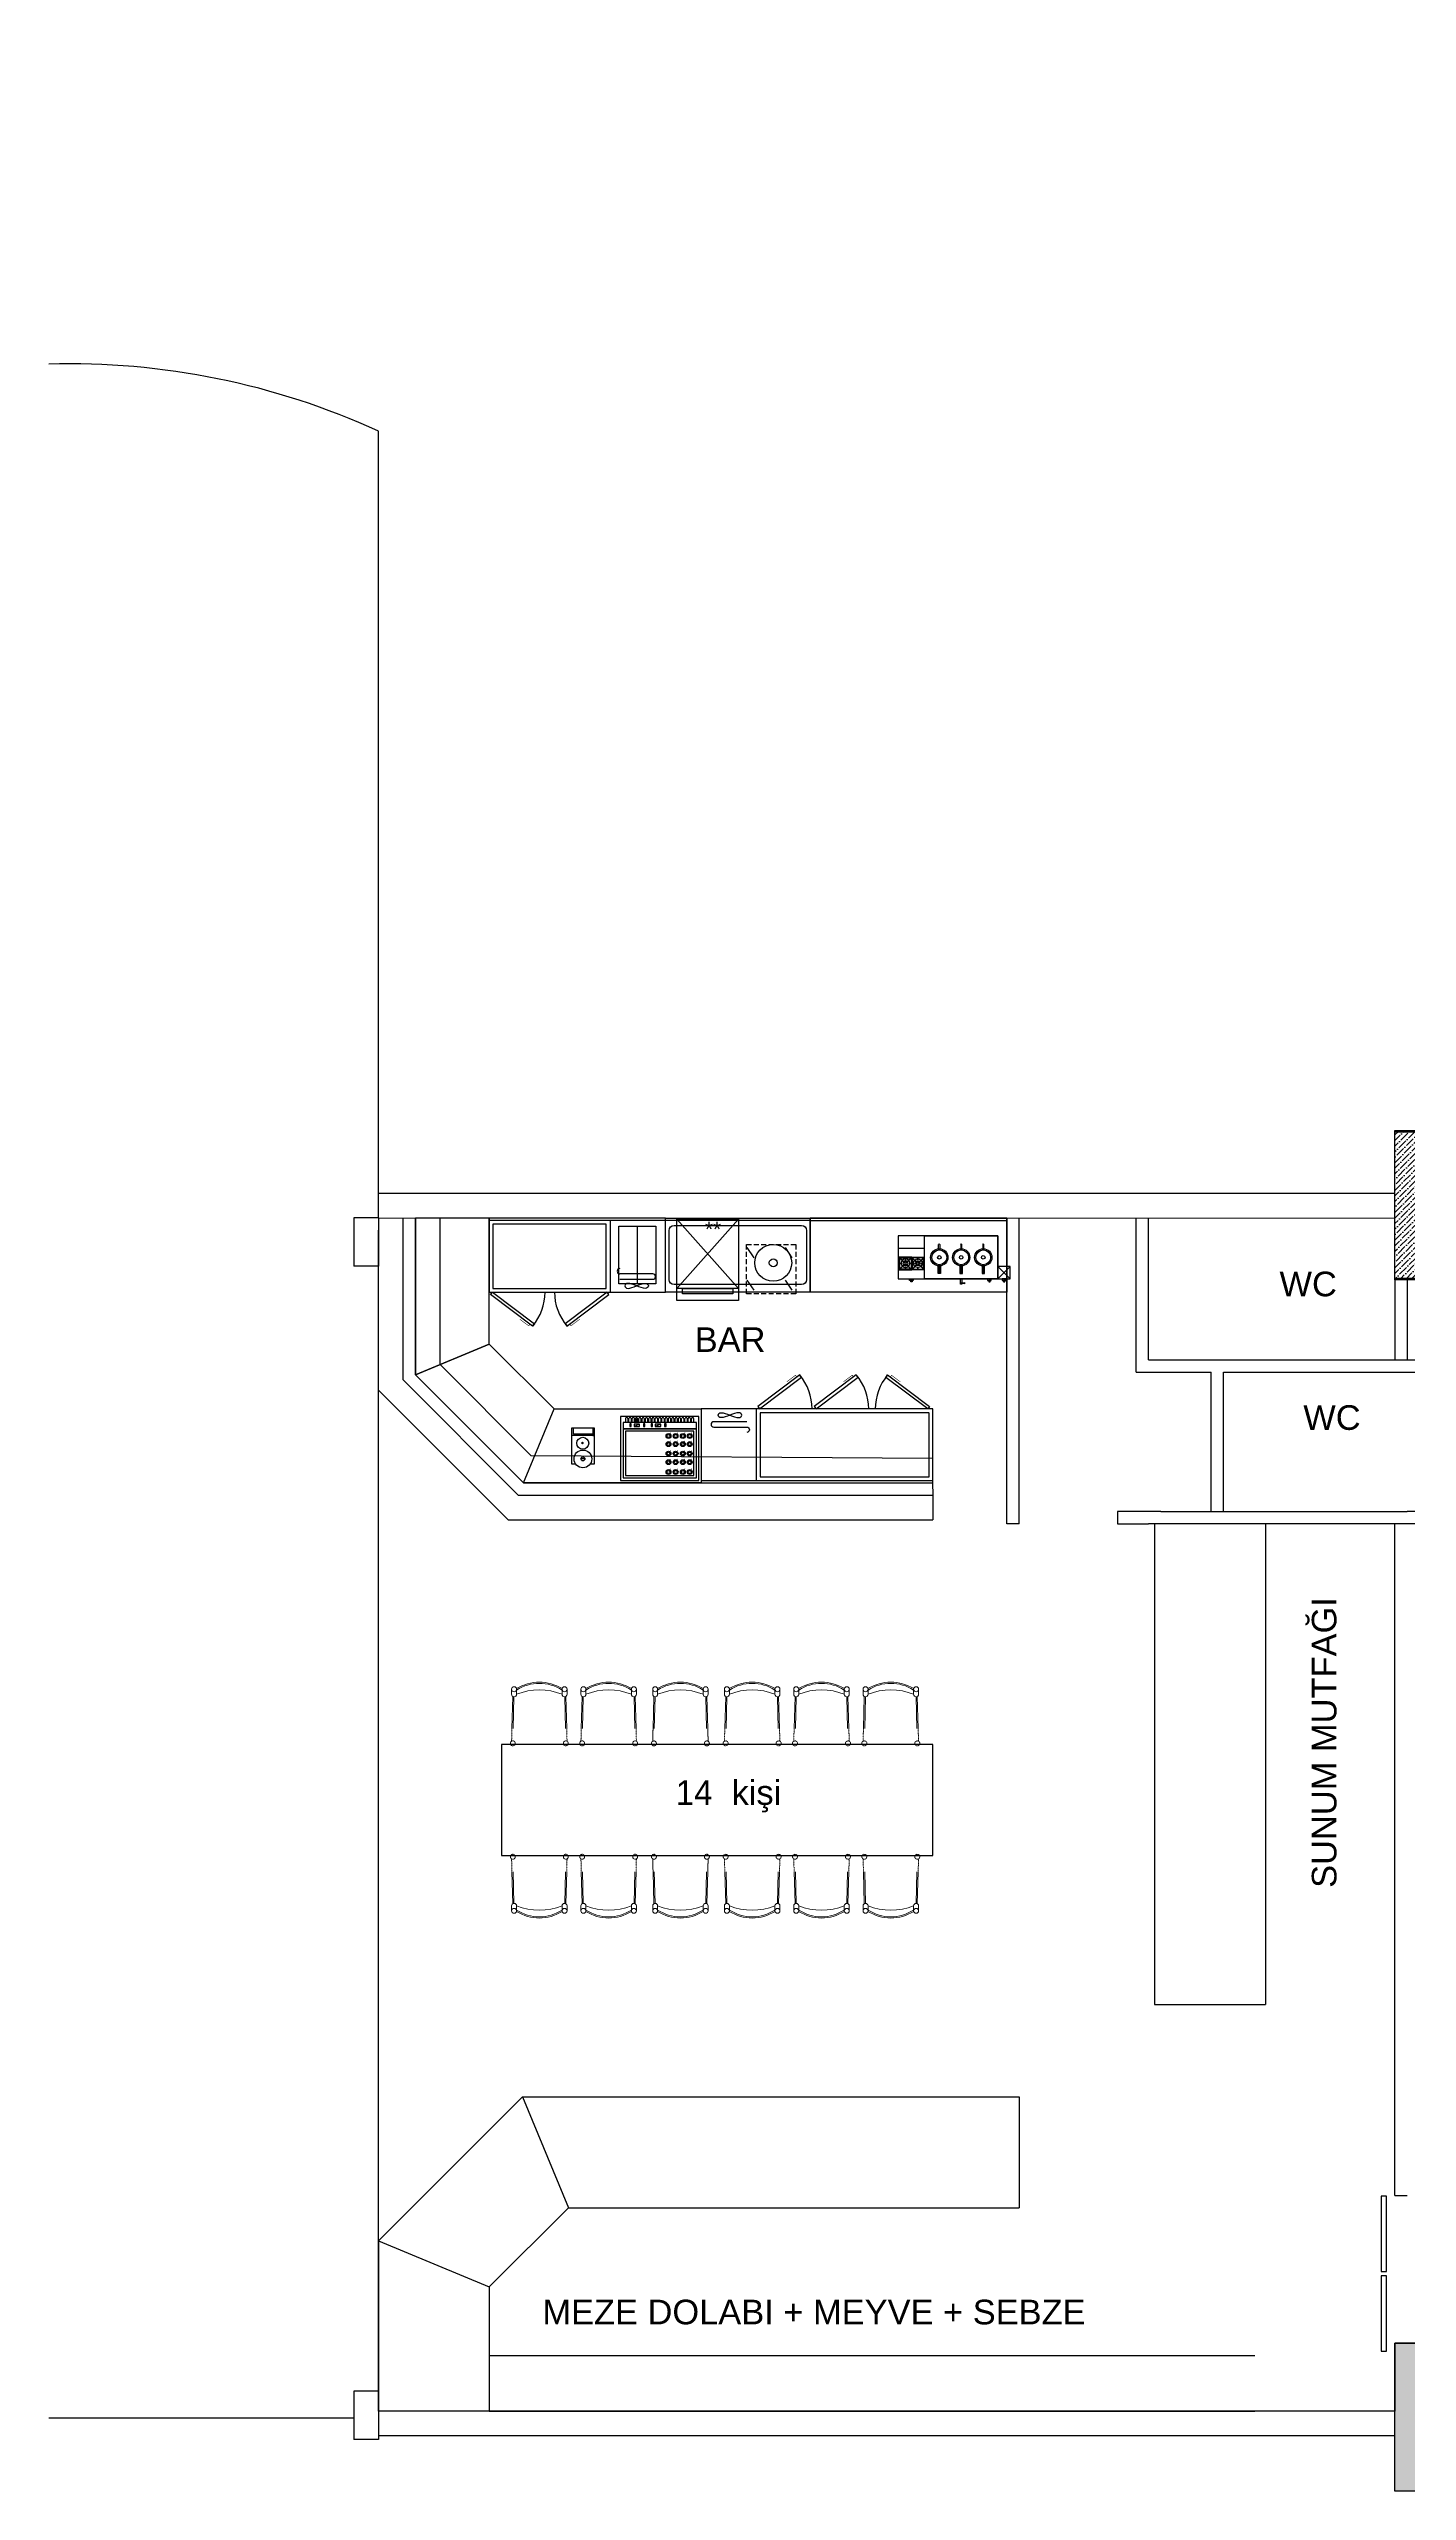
# Model space of a CAD drawing. Header units: millimetres. Extents: x 0 to 45949, y -31098 to 10954.
# Drawn here: x 26967 to 28070, y -7649 to -5667 of the extents above; entities that cross this region are included whole.
import ezdxf
from ezdxf import colors
from ezdxf.entities.mleader import LeaderData, LeaderLine
from ezdxf.enums import TextEntityAlignment as Align
from ezdxf.math import Vec2, Vec3

# ---------------------------------------------------------------- set-up
doc = ezdxf.new("R2010")
doc.units = ezdxf.units.MM
for name, pattern in [('14.022_TASIYICI_+56.00$0$DUZ', [0]), ('DASHED', [0.75, 0.5, -0.25]), ('HIDDEN2', [0.1875, 0.125, -0.0625]), ('{ Wide Dash }', [12, 4, -2, 4, -2])]:
    doc.linetypes.add(name, pattern=pattern)
for name, color, linetype in [('002 Çizgi', 9, 'Continuous'), ('14.022_CEKIRDEKLER_SAFTLAR_+56.00$0$YPM_NTS_YZ_SAFT', 252, 'Continuous'), ('14.022_TASIYICI_+56.00$0$YPM_STR_BA', 252, '14.022_TASIYICI_+56.00$0$DUZ'), ('S2000-002 Çizgi', 7, 'Continuous'), ('yazı', 21, 'Continuous')]:
    doc.layers.add(name, color=color, linetype=linetype)
doc.layers.add('MOBİLYA TEFRİŞ', color=35, linetype='Continuous', lineweight=15)
doc.layers.add('TEFRIS', color=9, linetype='Continuous', lineweight=0)
doc.styles.add('14.022_CEKIRDEKLER_SAFTLAR_+56.00$0$Standard', font='arial.ttf')
doc.styles.get("Standard").update_dxf_attribs({"font": 'arial.ttf'})
pattern_1 = [(45, (4898.8125, -7258.612), (1.68379802, 6.1739261), [7.9375, -1.5875, 0, -1.5875])]

# ---------------------------------------------------------------- blocks, each defined once
blk = doc.blocks.new('HSAN')
at = {"layer": 'TEFRIS'}
for p, q in [((-22.5, 44.9), (-22.5, 40.8)), ((-18.5, 44.9), (-18.5, 40.8)), ((18.5, 44.9), (18.5, 40.8)), ((22.5, 44.9), (22.5, 40.8)), ((-22.2, 13.2), (-21.5, 39)), ((-21.2, 13.2), (-20.6, 38.8)), ((20.6, 38.8), (21.2, 13.2)), ((21.5, 39), (22.2, 13.2))]:
    blk.add_line(p, q, dxfattribs=at)
at = {"layer": 'TEFRIS', "linetype": 'HIDDEN2'}
for p, q in [((-22.5, 2.8), (-22.2, 13.2)), ((19.8, 0), (-19.8, 0)), ((22.2, 13.2), (22.5, 2.8))]:
    blk.add_line(p, q, dxfattribs=at)
at = {"layer": 'TEFRIS'}
for centre in [(-20.5, 44.9), (20.5, 44.9)]:
    blk.add_circle(centre, 2, dxfattribs=at)
at = {"layer": 'TEFRIS', "linetype": 'HIDDEN2'}
for centre in [(-21.5, 1), (21.5, 1)]:
    blk.add_circle(centre, 2, dxfattribs=at)
at = {"layer": 'TEFRIS'}
for centre, radius, start, end in [((-20.5, 40.8), 2, 180, 0), ((0, 15.6), 35.1, 58.0749, 121.9251), ((0, 15.6), 34.1, 57.173, 122.827), ((0, -5.7), 50.1, 68.3187, 111.6813), ((20.5, 40.8), 2, 180, 0)]:
    blk.add_arc(centre, radius, start, end, dxfattribs=at)
blk = doc.blocks.new('_TagSlot')
at = {"color": 0, "linetype": 'ByBlock', "lineweight": -2, "transparency": 16777216}
for p, q in [((-4, 4), (4, 4)), ((-4, -4), (4, -4))]:
    blk.add_line(p, q, dxfattribs=at)
for centre, start, end in [((-4, 0), 90, 270), ((4, 0), 270, 90)]:
    blk.add_arc(centre, 4, start, end, dxfattribs=at)
at = {"layer": 'MOBİLYA TEFRİŞ', "color": 0, "transparency": 16777216}
blk.add_attdef('TAGNUMBER', text='', height=3, dxfattribs=at).set_placement((0, -1.5), align=Align.CENTER)
blk = doc.blocks.new('A$C664B4501')
at = {"layer": 'S2000-002 Çizgi'}
for p, q in [((31, 6.3), (35.4, 8.2)), ((48.3, 6.3), (52.6, 8.2))]:
    blk.add_line(p, q, dxfattribs=at)
for points in [[(0, 0), (63.5, 0), (63.5, 52), (0, 52)], [(2, 10), (61.5, 10), (61.5, 50), (2, 50)], [(4, 48), (4, 12), (59.5, 12), (59.5, 48)], [(2, 5), (61.5, 5), (61.5, 10), (2, 10)], [(26.6, 6.1), (27.8, 6.1), (27.8, 8.2), (26.6, 8.2)], [(31, 6.3), (35.4, 6.3), (35.4, 8.2), (31, 8.2)], [(37.7, 6.1), (38.8, 6.1), (38.8, 8.2), (37.7, 8.2)], [(43.8, 6.1), (45, 6.1), (45, 8.2), (43.8, 8.2)], [(48.3, 6.3), (52.6, 6.3), (52.6, 8.2), (48.3, 8.2)], [(54.9, 6.1), (56.1, 6.1), (56.1, 8.2), (54.9, 8.2)]]:
    blk.add_lwpolyline(points, close=True, dxfattribs=at)
for points, const_width in [([(6.5, 43.3), (5.9, 42.4)], 0.5), ([(11.9, 43.3), (11.3, 42.4)], 0.5), ([(17.9, 43.3), (17.3, 42.4)], 0.5), ([(23.6, 43.3), (23, 42.4)], 0.5), ([(6.5, 35.4), (5.9, 34.5)], 0.5), ([(6.5, 28.5), (5.9, 27.6)], 0.5), ([(6.5, 20.7), (5.9, 19.8)], 0.5), ([(11.9, 35.4), (11.3, 34.5)], 0.5), ([(11.9, 28.5), (11.3, 27.6)], 0.5), ([(11.9, 20.7), (11.3, 19.8)], 0.5), ([(17.9, 35.4), (17.3, 34.5)], 0.5), ([(17.9, 28.5), (17.3, 27.6)], 0.5), ([(17.9, 20.7), (17.3, 19.8)], 0.5), ([(23.6, 35.4), (23, 34.5)], 0.5), ([(23.6, 28.5), (23, 27.6)], 0.5), ([(23.6, 20.7), (23, 19.8)], 0.5), ([(6.5, 14.1), (5.9, 13.2)], 0.5), ([(11.9, 14.1), (11.3, 13.2)], 0.5), ([(17.9, 14.1), (17.3, 13.2)], 0.5), ([(23.6, 14.1), (23, 13.2)], 0.5), ([(26.6, 7.5), (27.8, 7.5)], 0.5), ([(33.2, 5), (33.2, 1.5)], 1), ([(37.7, 7.5), (38.8, 7.5)], 0.5), ([(43.8, 7.5), (45, 7.5)], 0.5), ([(50.5, 5), (50.5, 1.5)], 1), ([(54.9, 7.5), (56.1, 7.5)], 0.5)]:
    blk.add_lwpolyline(points, dxfattribs=dict(at, const_width=const_width))
for points in [[(4.3, 1.8), (4.3, 5)], [(5.9, 5), (5.9, 1.8)], [(6.9, 1.8), (6.9, 5)], [(8.6, 5), (8.6, 1.8)], [(9.6, 1.8), (9.6, 5)], [(11.3, 5), (11.3, 1.8)], [(12.3, 1.8), (12.3, 5)], [(14, 5), (14, 1.8)], [(15, 1.8), (15, 5)], [(16.6, 5), (16.6, 1.8)], [(17.6, 1.8), (17.6, 5)], [(19.3, 5), (19.3, 1.8)], [(20.3, 1.8), (20.3, 5)], [(22, 5), (22, 1.8)], [(23, 1.8), (23, 5)], [(24.7, 5), (24.7, 1.8)], [(25.7, 1.8), (25.7, 5)], [(27.3, 5), (27.3, 1.8)], [(28.3, 1.8), (28.3, 5)], [(30, 5), (30, 1.8)], [(31, 1.8), (31, 5)], [(32.7, 5), (32.7, 1.8)], [(33.7, 1.8), (33.7, 5)], [(35.4, 5), (35.4, 1.8)], [(36.4, 1.8), (36.4, 5)], [(38, 5), (38, 1.8)], [(39, 1.8), (39, 5)], [(40.7, 5), (40.7, 1.8)], [(41.7, 1.8), (41.7, 5)], [(43.4, 5), (43.4, 1.8)], [(44.4, 1.8), (44.4, 5)], [(46.1, 5), (46.1, 1.8)], [(47.1, 1.8), (47.1, 5)], [(48.7, 5), (48.7, 1.8)], [(49.7, 1.8), (49.7, 5)], [(51.4, 5), (51.4, 1.8)], [(52.4, 1.8), (52.4, 5)], [(54.1, 5), (54.1, 1.8)], [(55.1, 1.8), (55.1, 5)], [(56.8, 5), (56.8, 1.8)], [(57.8, 1.8), (57.8, 5)], [(59.4, 5), (59.4, 1.8)]]:
    blk.add_lwpolyline(points, dxfattribs=at)
for centre, radius in [((7.5, 45.1), 1.98), ((7.5, 45.1), 1.24), ((13, 45.1), 1.98), ((13, 45.1), 1.24), ((18.9, 45.1), 1.98), ((18.9, 45.1), 1.24), ((24.7, 45.1), 1.98), ((24.7, 45.1), 1.24), ((7.5, 37.2), 1.98), ((7.5, 30.2), 1.98), ((7.5, 22.5), 1.98), ((7.5, 37.2), 1.24), ((7.5, 30.2), 1.24), ((7.5, 22.5), 1.24), ((13, 37.2), 1.98), ((13, 30.2), 1.98), ((13, 22.5), 1.98), ((13, 37.2), 1.24), ((13, 30.2), 1.24), ((13, 22.5), 1.24), ((18.9, 37.2), 1.98), ((18.9, 30.2), 1.98), ((18.9, 22.5), 1.98), ((18.9, 37.2), 1.24), ((18.9, 30.2), 1.24), ((18.9, 22.5), 1.24), ((24.7, 37.2), 1.98), ((24.7, 30.2), 1.98), ((24.7, 22.5), 1.98), ((24.7, 37.2), 1.24), ((24.7, 30.2), 1.24), ((24.7, 22.5), 1.24), ((7.5, 15.9), 1.98), ((7.5, 15.9), 1.24), ((13, 15.9), 1.98), ((13, 15.9), 1.24), ((18.9, 15.9), 1.98), ((18.9, 15.9), 1.24), ((24.7, 15.9), 1.98), ((24.7, 15.9), 1.24)]:
    blk.add_circle(centre, radius, dxfattribs=at)
for centre in [(5.1, 1.8), (7.8, 1.8), (10.4, 1.8), (13.1, 1.8), (15.8, 1.8), (18.5, 1.8), (21.1, 1.8), (23.8, 1.8), (26.5, 1.8), (29.2, 1.8), (31.8, 1.8), (34.5, 1.8), (37.2, 1.8), (39.9, 1.8), (42.5, 1.8), (45.2, 1.8), (47.9, 1.8), (50.6, 1.8), (53.2, 1.8), (55.9, 1.8), (58.6, 1.8)]:
    blk.add_arc(centre, 0.837, 180, 0, dxfattribs=at)
blk = doc.blocks.new('A$C1C4536AD')
at = {"layer": 'S2000-002 Çizgi'}
for points in [[(0, 29), (0, 0), (18.5, 0)], [(3.4, 29), (0, 29), (0, 26.8)], [(7.8, 24.8), (10.9, 24.9)], [(18.5, 26.9), (18.5, 29), (15.2, 29)], [(18.5, 0), (18.5, 29)], [(0, 5.8), (18.5, 5.8)], [(1.3, 0), (1.3, 4.8), (17, 4.8), (17, 0)]]:
    blk.add_lwpolyline(points, dxfattribs=at)
blk.add_lwpolyline([(0.3, 5.2), (1.3, 5.2), (1.3, 5.8), (0.3, 5.8)], close=True, dxfattribs=at)
at = {"layer": 'S2000-002 Çizgi', "const_width": 1}
blk.add_lwpolyline([(9.2, 12, 1), (10.2, 12, 1)], format="xyb", close=True, dxfattribs=at)
at = {"layer": 'S2000-002 Çizgi'}
for centre, radius in [((9.3, 24.9), 7.2), ((9.3, 24.9), 1.6), ((9.4, 12.2), 4.82)]:
    blk.add_circle(centre, radius, dxfattribs=at)
blk = doc.blocks.new('A$C0B863FC1')
at = {"layer": 'S2000-002 Çizgi'}
blk.add_line((0, 2), (188, 2), dxfattribs=at)
for points in [[(80, 87.8), (45.9, 62), (47.4, 60), (81.5, 85.8)], [(125.9, 87.8), (91.8, 62), (93.4, 60), (127.5, 85.8)], [(151.3, 87.7), (185.5, 62.1), (184, 60), (149.8, 85.6)], [(0, 60), (0, 0), (188, 0), (188, 60)], [(16.4, 57), (17.9, 56.8), (19.6, 56.3), (21.5, 55.7), (23.4, 55), (25.4, 54.2), (27.2, 53.6), (28.9, 53.1), (30.4, 53), (31.5, 53.1), (32.3, 53.6), (32.8, 54.2), (33, 55), (32.8, 55.7), (32.3, 56.3), (31.5, 56.8), (30.4, 57), (28.9, 56.8), (27.2, 56.3), (25.4, 55.7), (23.4, 55), (21.5, 54.2), (19.6, 53.6), (17.9, 53.1), (16.4, 53), (15.3, 53.1), (14.5, 53.6), (14, 54.2), (13.8, 55), (14, 55.7), (14.5, 56.3), (15.3, 56.8)]]:
    blk.add_lwpolyline(points, close=True, dxfattribs=at)
at = {"layer": 'S2000-002 Çizgi', "const_width": 0.428}
for points in [[(77.7, 86.1), (76.7, 87.4), (71.1, 83.2), (69.6, 82.1)], [(123.7, 86.1), (122.7, 87.4), (117.1, 83.2), (115.6, 82.1)], [(153.6, 86), (154.6, 87.3), (160.2, 83.1), (161.7, 82)]]:
    blk.add_lwpolyline(points, dxfattribs=at)
at = {"layer": 'S2000-002 Çizgi'}
blk.add_lwpolyline([(45, 2), (45, 60)], dxfattribs=at)
for points in [[(37, 49.7), (10.3, 49.7, 1), (10.3, 45.3)], [(10.3, 45.3), (37, 45.3, -1), (37, 41)]]:
    blk.add_lwpolyline(points, format="xyb", dxfattribs=at)
at = {"layer": 'S2000-002 Çizgi', "linetype": 'DASHED'}
blk.add_lwpolyline([(48, 5), (185, 5), (185, 57), (48, 57)], close=True, dxfattribs=at)
at = {"layer": 'S2000-002 Çizgi'}
for centre, start, end in [((47.4, 60), 0, 40.5092), ((93.4, 60), 0, 40.5092), ((184, 60), 139.755, 180)]:
    blk.add_arc(centre, 42.7, start, end, dxfattribs=at)
blk = doc.blocks.new('A$C08847F1B')
at = {"layer": 'S2000-002 Çizgi'}
blk.add_lwpolyline([(0, 30.6), (30.6, 30.6), (30.6, 0), (0, 0), (0, 30.6)], dxfattribs=at)
blk.add_lwpolyline([(15.5, 29.5), (15.5, 23.4, -0.414214), (15.3, 23.2), (15.2, 23.2, -0.414214), (15, 23.4), (15, 29.5), (2.7, 29.5, 0.668179), (2.3, 28.6), (10.8, 20.1, -0.810443), (10.4, 19.8), (1.6, 28.6, 0.668179), (1, 28.4), (1, 15.5), (7.1, 15.5, -0.414214), (7.3, 15.3), (7.3, 15.2, -0.414214), (7.1, 15), (1, 15), (1, 2.7, 0.668179), (1.9, 2.3), (10.4, 10.8, -0.810443), (10.8, 10.4), (2, 1.6, 0.668179), (2.2, 1), (15, 1), (15, 7.1, -0.414214), (15.2, 7.3), (15.3, 7.3, -0.414214), (15.5, 7.1), (15.5, 1), (27.9, 1, 0.668179), (28.3, 1.9), (19.8, 10.4, -0.810443), (20.2, 10.8), (29, 2, 0.668179), (29.5, 2.2), (29.5, 15), (23.4, 15, -0.414214), (23.2, 15.2), (23.2, 15.3, -0.414214), (23.4, 15.5), (29.5, 15.5), (29.5, 28.4, 0.668179), (29, 28.6), (20.2, 19.8, -0.810443), (19.8, 20.1), (28.3, 28.6, 0.668179), (27.9, 29.5)], format="xyb", close=True, dxfattribs=at)
for radius in [10.8, 5.66, 2.6]:
    blk.add_circle((15.3, 15.8), radius, dxfattribs=at)
blk = doc.blocks.new('A$C0AAB4699')
at = {"layer": 'S2000-002 Çizgi'}
for points in [[(34.4, 14.8, -0.072213), (32.4, 14.8), (32.4, 8.5), (34.4, 8.5)], [(50.2, 8.5), (52.3, 8.5), (52.3, 14.8, -0.072213), (50.2, 14.8)], [(68.1, 8.5), (70.1, 8.5), (70.1, 14.8, -0.072213), (68.1, 14.8)]]:
    blk.add_hatch(color=256, dxfattribs=at).paths.add_polyline_path(points)
for p, q in [((81, 14.2), (91, 4.2)), ((91, 14.2), (81, 4.2))]:
    blk.add_line(p, q, dxfattribs=at)
for points in [[(0, 4.2), (81, 4.2), (81, 39.2), (0, 39.2)], [(0, 29.2), (21.5, 29.2), (21.5, 39.2), (0, 39.2)], [(81, 4.2), (21.5, 4.2), (21.5, 39.2), (81, 39.2)], [(9.3, 4.2), (12.2, 4.2), (12.2, 3), (9.3, 3)], [(10.2, 3), (11.3, 3), (11.3, 1.9), (10.2, 1.9)], [(53.8, 0.2), (51.2, 0.4), (51.2, 1), (53.8, 1.2)], [(75.5, 4.2), (72.6, 4.2), (72.6, 3), (75.5, 3)], [(74.7, 3), (73.5, 3), (73.5, 1.9), (74.7, 1.9)], [(81, 4.2), (91, 4.2), (91, 14.2), (81, 14.2)], [(87.5, 4.2), (84.5, 4.2), (84.5, 3), (87.5, 3)], [(86.6, 3), (85.4, 3), (85.4, 1.9), (86.6, 1.9)]]:
    blk.add_lwpolyline(points, close=True, dxfattribs=at)
for points in [[(32.9, 28.7), (32.9, 32.2)], [(33.8, 32.2), (33.8, 28.7)], [(50.8, 32.2), (50.8, 28.7)], [(51.7, 28.7), (51.7, 32.2)], [(68.7, 32.2), (68.7, 28.7)], [(69.6, 28.7), (69.6, 32.2)], [(34.4, 14.8), (34.4, 8.5), (32.4, 8.5), (32.4, 14.8)], [(50.2, 14.8), (50.2, 8.5), (52.3, 8.5), (52.3, 14.8)], [(51.8, 0), (50.7, 0), (50.7, 4.2)], [(51.8, 4.2), (51.8, 1.1)], [(51.8, 0.4), (51.8, 0)], [(68.1, 14.8), (68.1, 8.5), (70.1, 8.5), (70.1, 14.8)]]:
    blk.add_lwpolyline(points, dxfattribs=at)
for centre, radius in [((33.4, 21.7), 7), ((33.4, 21.7), 6), ((33.4, 21.7), 1.45), ((51.2, 21.7), 7), ((51.2, 21.7), 6), ((51.2, 21.7), 1.45), ((69.1, 21.7), 7), ((69.1, 21.7), 6), ((69.1, 21.7), 1.45)]:
    blk.add_circle(centre, radius, dxfattribs=at)
for centre in [(33.4, 32.2), (51.2, 32.2), (69.1, 32.2)]:
    blk.add_arc(centre, 0.438, 0, 180, dxfattribs=at)
at = {"layer": 'S2000-002 Çizgi', "yscale": 0.3284582400001454}
for xscale, zscale in [(-0.3284582400001454, 0.3284582400000002), (0.3284582400001454, 0.3284582400001454)]:
    blk.add_blockref('A$C08847F1B', (11, 11.7), dxfattribs=dict(at, xscale=xscale, zscale=zscale))
blk = doc.blocks.new('A$C042902C4')
at = {"layer": '002 Çizgi', "color": 7}
for p, q in [((143, 85.8), (0, 85.8)), ((132.7, 42.5), (106, 42.5)), ((106, 38.2), (132.7, 38.2)), ((110.2, 33.6), (110, 32.8)), ((110, 32.8), (110.2, 32.1)), ((110.7, 34.2), (110.2, 33.6)), ((110.2, 32.1), (110.7, 31.5)), ((111.5, 34.7), (110.7, 34.2)), ((110.7, 31.5), (111.5, 31)), ((112.6, 34.8), (111.5, 34.7)), ((111.5, 31), (112.6, 30.8)), ((114.1, 34.7), (112.6, 34.8)), ((112.6, 30.8), (114.1, 31)), ((115.8, 34.2), (114.1, 34.7)), ((114.1, 31), (115.8, 31.5)), ((117.6, 33.6), (115.8, 34.2)), ((115.8, 31.5), (117.6, 32.1)), ((119.6, 32.8), (117.6, 33.6)), ((117.6, 32.1), (119.6, 32.8)), ((119.6, 32.8), (121.5, 33.6)), ((121.5, 32.1), (119.6, 32.8)), ((121.5, 33.6), (123.4, 34.2)), ((123.4, 31.5), (121.5, 32.1)), ((123.4, 34.2), (125.1, 34.7)), ((125.1, 31), (123.4, 31.5)), ((125.1, 34.7), (126.6, 34.8)), ((126.6, 30.8), (125.1, 31)), ((126.6, 34.8), (127.7, 34.7)), ((127.7, 31), (126.6, 30.8)), ((127.7, 34.7), (128.5, 34.2)), ((128.5, 31.5), (127.7, 31)), ((128.5, 34.2), (129, 33.6)), ((129, 32.1), (128.5, 31.5)), ((129, 33.6), (129.2, 32.8)), ((129.2, 32.8), (129, 32.1))]:
    blk.add_line(p, q, dxfattribs=at)
for points in [[(143, 27.8), (143, 87.8), (0, 87.8), (0, 27.8)], [(35.2, 0), (1.1, 25.8), (2.6, 27.8), (36.8, 2)], [(63, 0), (97.1, 25.8), (95.6, 27.8), (61.5, 2)]]:
    blk.add_lwpolyline(points, close=True, dxfattribs=at)
at = {"layer": '002 Çizgi', "color": 7, "linetype": 'DASHED'}
blk.add_lwpolyline([(95, 82.8), (3, 82.8), (3, 30.8), (95, 30.8)], close=True, dxfattribs=at)
at = {"layer": '002 Çizgi', "color": 7}
blk.add_lwpolyline([(98, 85.8), (98, 27.8)], dxfattribs=at)
at = {"layer": '002 Çizgi', "color": 7, "const_width": 0.427}
for points in [[(33, 1.7), (32, 0.4), (26.3, 4.6), (24.9, 5.7)], [(65.3, 1.7), (66.3, 0.4), (71.9, 4.6), (73.4, 5.7)]]:
    blk.add_lwpolyline(points, dxfattribs=at)
at = {"layer": '002 Çizgi', "color": 7}
for centre, radius, start, end in [((106, 44.7), 2.17, 90, 270), ((132.7, 40.3), 2.17, 270, 90), ((2.6, 27.8), 42.7, 319.4908, 0), ((95.6, 27.8), 42.7, 180, 220.5092)]:
    blk.add_arc(centre, radius, start, end, dxfattribs=at)
blk = doc.blocks.new('A$C79E97AF5')
at = {"layer": 'S2000-002 Çizgi'}
for points in [[(0, 66), (50, 9.9)], [(0, 9.9), (50, 66)], [(0, 9.9), (50, 9.9)]]:
    blk.add_lwpolyline(points, dxfattribs=at)
for points in [[(0, 0), (50, 0), (50, 66), (0, 66)], [(4.6, 5.6), (45.4, 5.6), (45.4, 9.9), (4.6, 9.9)]]:
    blk.add_lwpolyline(points, close=True, dxfattribs=at)
blk.add_text('**', height=12, dxfattribs=at).set_placement((14.1, 52))
blk = doc.blocks.new('defgbh')
at = {"layer": 'MOBİLYA TEFRİŞ'}
ml = blk.add_multileader_block('Standard', dxfattribs=at)
ml.set_content('_TagSlot', color=30, scale=1.5)
ml.set_attribute('TAGNUMBER', 'MH-20', width=0)
ml.set_leader_properties()
ml.build(insert=Vec2(0, 0))
ml.multileader.update_dxf_attribs({"leader_type": 0})
ctx = ml.context
ctx.base_point, ctx.plane_origin = Vec3(22484.1, 4116.4), Vec3(22496.1, 4116.4)
notes = []
notes.append((ctx, [(0, (0, 0, 0), (0, 0), (1, 0), 1, [])]))
ctx.block.insert = Vec3(22496.1, 4116.4)
for ctx, leaders in notes:
    for number, flags, end, landing, length, lines in leaders:
        leader = LeaderData()
        leader.index, (leader.has_last_leader_line, leader.has_dogleg_vector, leader.attachment_direction) = number, flags
        leader.last_leader_point, leader.dogleg_vector, leader.dogleg_length = Vec3(end), Vec3(landing), length
        for number, points, colour, breaks in lines:
            line = LeaderLine()
            line.index, line.vertices, line.color, line.breaks = number, Vec3.list(points), colors.encode_raw_color(colour), breaks
            leader.lines.append(line)
        ctx.leaders.append(leader)

msp = doc.modelspace()

# ---------------------------------------------------------------- hatches: boundary and pattern name
at = {"true_color": 0x636466}
h = msp.add_hatch(dxfattribs=at)
h.set_pattern_fill('ANSI36', color=251)
h.set_pattern_definition(pattern_1)
h.paths.add_polyline_path([(28179.632, -6545.803), (28059.632, -6545.803), (28059.632, -6664.812), (28179.632, -6664.812)])
h = msp.add_hatch(dxfattribs=at)
h.set_pattern_fill('ANSI36', color=251)
h.set_pattern_definition(pattern_1)
h.paths.add_polyline_path([(28177.631, -7528.803), (28059.632, -7528.803), (28059.632, -7648.803), (28177.631, -7648.803)])
h.paths.add_polyline_path([(29415.631, -7528.803), (29297.631, -7528.803), (29297.631, -7648.803), (29415.631, -7648.803)])

# ---------------------------------------------------------------- linework, layer by layer
for p, q in [((28059.631, -6595.803), (27234.631, -6595.803)), ((27234.631, -6615.72), (28059.631, -6615.803)), ((27234.631, -6615.803), (27234.631, -6654.803)), ((27254.631, -6747.152), (27254.631, -6615.803)), ((27264.631, -6743.01), (27264.631, -6615.803)), ((27284.631, -6734.725), (27284.631, -6615.803)), ((27744.649, -6863.803), (27744.649, -6615.803)), ((27754.649, -6780.803), (27754.649, -6615.803)), ((27754.649, -6863.803), (27754.649, -6617.118)), ((27849.649, -6740.803), (27849.649, -6615.803)), ((27859.649, -6730.803), (27859.649, -6615.803)), ((28059.631, -6665.803), (28059.631, -6615.803)), ((27234.631, -6755.436), (27234.631, -6625.72)), ((27444.714, -6622.508), (27444.714, -6669.1)), ((27234.631, -6654.803), (27214.631, -6654.803)), ((27539.59, -6647.944), (27534.042, -6639.789)), ((27570.594, -6647.944), (27565.046, -6639.789)), ((27539.59, -6674.365), (27534.042, -6666.21)), ((27570.594, -6674.365), (27565.046, -6666.21)), ((28059.631, -6665.803), (28059.631, -6730.803)), ((28069.631, -6665.803), (28069.631, -6730.803)), ((27264.631, -6743.01), (27324.631, -6718.157)), ((27284.631, -6734.725), (27358.388, -6808.482)), ((27859.649, -6730.803), (28120.632, -6730.803)), ((27234.631, -6755.436), (27339.915, -6860.72)), ((27254.631, -6747.152), (27348.2, -6840.72)), ((27264.631, -6743.01), (27352.342, -6830.72)), ((27849.649, -6740.803), (27910.631, -6740.803)), ((27910.631, -6853.803), (27910.631, -6740.803)), ((27920.631, -6853.803), (27920.631, -6740.803)), ((27920.631, -6740.803), (28120.632, -6740.803)), ((27358.388, -6808.482), (27684.503, -6810.72)), ((27684.503, -6810.72), (27684.668, -6860.769)), ((27352.342, -6830.72), (27684.569, -6830.72)), ((27348.2, -6840.72), (27684.602, -6840.72)), ((27869.649, -6853.803), (27834.649, -6853.803)), ((27834.649, -6853.803), (27834.649, -6863.803)), ((27869.649, -6853.803), (28069.631, -6853.803)), ((28120.631, -6853.803), (28069.631, -6853.803)), ((27339.915, -6860.72), (27684.668, -6860.72)), ((27754.649, -6863.803), (27744.649, -6863.803)), ((27834.649, -6863.803), (27859.649, -6863.803)), ((28130.631, -6863.803), (27859.649, -6863.803)), ((27864.649, -6863.803), (27864.649, -7253.803)), ((27954.649, -6863.803), (27954.649, -7253.803)), ((28059.631, -7408.803), (28059.631, -6863.803)), ((27864.649, -7253.803), (27954.649, -7253.803)), ((27234.631, -7445.803), (27351.631, -7328.804)), ((27351.631, -7328.804), (27754.649, -7328.804)), ((27351.631, -7328.804), (27388.91, -7418.804)), ((27754.649, -7328.804), (27754.649, -7418.804)), ((28059.631, -7408.803), (28069.631, -7408.803)), ((27324.631, -7483.083), (27388.91, -7418.804)), ((27388.91, -7418.804), (27754.649, -7418.804)), ((27234.631, -7445.803), (27234.631, -7583.803)), ((27234.631, -7445.803), (27324.631, -7483.083)), ((27324.631, -7483.083), (27324.631, -7583.803)), ((28177.631, -7528.803), (28059.631, -7528.803)), ((28059.631, -7528.803), (28059.631, -7583.803)), ((28059.632, -7528.803), (28177.631, -7528.803)), ((27324.631, -7538.803), (27945.888, -7538.803)), ((28059.631, -7583.803), (27234.631, -7583.803)), ((27324.631, -7583.803), (27945.888, -7583.803)), ((27234.631, -7606.886), (27214.631, -7606.886)), ((28059.631, -7603.803), (27234.631, -7603.803))]:
    msp.add_line(p, q)
at = {"color": 251, "true_color": 0x636466}
msp.add_line((27234.631, -7583.803), (27234.631, -6654.803), dxfattribs=at)
for points in [[(27234.631, -6615.72), (27234.631, -5977.303)], [(27234.631, -6615.72), (27214.631, -6615.72), (27214.631, -6654.803)], [(28120.631, -6665.803), (28059.631, -6665.803)], [(27234.631, -7583.803), (27234.631, -7567.803), (27214.631, -7567.803)], [(27214.631, -7567.803), (27214.631, -7583.803)], [(27234.631, -7567.803), (27214.631, -7567.803), (27214.631, -7606.886)], [(27234.631, -7583.803), (27234.631, -7606.886)]]:
    msp.add_lwpolyline(points)
for points in [[(28059.632, -6544.812), (28179.632, -6544.812), (28179.632, -6664.812), (28059.632, -6664.812), (28059.632, -6544.812)], [(28059.632, -6545.803), (28179.632, -6545.803), (28179.632, -6665.803), (28059.632, -6665.803), (28059.632, -6545.803)], [(26967.131, -7589.277), (27214.631, -7589.277)]]:
    msp.add_lwpolyline(points, dxfattribs=at)
for points in [[(27324.631, -6615.803), (27264.631, -6615.803), (27264.631, -6743.01), (27324.631, -6718.157)], [(27744.649, -6675.808), (27585.094, -6675.808), (27585.094, -6615.803), (27744.649, -6615.803)], [(27585.094, -6617.808), (27744.649, -6617.808), (27744.649, -6615.803), (27585.094, -6615.803)], [(27459.714, -6669.1), (27429.714, -6669.1), (27429.714, -6622.508), (27459.714, -6622.508)], [(27324.631, -6718.157), (27264.631, -6743.01), (27352.342, -6830.72), (27377.195, -6770.72)], [(27496.569, -6770.72), (27496.569, -6830.72), (27352.342, -6830.72), (27377.195, -6770.72)], [(27684.668, -7133.041), (27684.668, -7043.041), (27334.668, -7043.041), (27334.668, -7133.041)], [(28052.871, -7409.428), (28048.451, -7409.428), (28048.451, -7470.44), (28052.871, -7470.44)], [(28052.871, -7474.176), (28048.451, -7474.176), (28048.451, -7535.188), (28052.871, -7535.188)]]:
    msp.add_lwpolyline(points, close=True)
at = {"linetype": '{ Wide Dash }'}
msp.add_lwpolyline([(27573.427, -6677.25), (27533.427, -6677.25), (27533.427, -6637.25), (27573.427, -6637.25)], close=True, dxfattribs=at)
msp.add_circle((27555.094, -6652.123), 15)
msp.add_arc((26983.803, -6525.285), 602.66, 65.404912, 91.585176)
at = {"layer": '14.022_TASIYICI_+56.00$0$YPM_STR_BA'}
msp.add_lwpolyline([(28059.632, -7528.803), (28177.631, -7528.803), (28177.631, -7648.803), (28059.632, -7648.803), (28059.632, -7528.803)], dxfattribs=at)
at = {"layer": 'S2000-002 Çizgi'}
for points in [[(27585.094, -6675.803), (27467.631, -6675.803), (27467.631, -6615.803), (27585.094, -6615.803)], [(27585.094, -6617.803), (27467.631, -6617.803), (27467.631, -6615.803), (27585.094, -6615.803)]]:
    msp.add_lwpolyline(points, close=True, dxfattribs=at)
msp.add_lwpolyline([(27578.094, -6669.803), (27474.631, -6669.803, -0.41421356), (27470.631, -6665.803), (27470.631, -6625.803, -0.41421356), (27474.631, -6621.803), (27578.094, -6621.803, -0.41421356), (27582.094, -6625.803), (27582.094, -6665.803, -0.41421356)], format="xyb", close=True, dxfattribs=at)
msp.add_circle((27555.094, -6652.123), 3.188, dxfattribs=at)

# ---------------------------------------------------------------- block references
at = {"color": 253}
for p, rotation in [((16656.294, 8242.604), 309.9530933489498), ((13998.594, 4361.113), 321.3153757973455)]:
    msp.add_blockref('defgbh', p, dxfattribs=dict(at, rotation=rotation))
for name, p in [('A$C042902C4', (27324.631, -6703.619)), ('A$C0B863FC1', (27496.569, -6830.72))]:
    msp.add_blockref(name, p)
at = {"xscale": -1}
msp.add_blockref('A$C79E97AF5', (27526.88, -6682.803), dxfattribs=at)
at = {"layer": 'S2000-002 Çizgi'}
msp.add_blockref('A$C0AAB4699', (27656.469, -6669.389), dxfattribs=at)
at = {"layer": 'S2000-002 Çizgi', "rotation": 180}
for name, p in [('A$C664B4501', (27494.76, -6776.702)), ('A$C1C4536AD', (27409.902, -6786.308))]:
    msp.add_blockref(name, p, dxfattribs=at)
at = {"layer": 'TEFRIS', "xscale": -1}
for p in [(27365.25, -7043.041), (27421.521, -7043.041), (27479.76, -7043.041)]:
    msp.add_blockref('HSAN', p, dxfattribs=at)
at = {"layer": 'TEFRIS'}
for p in [(27479.76, -7043.041), (27537.999, -7043.041), (27594.27, -7043.041), (27650.542, -7043.041)]:
    msp.add_blockref('HSAN', p, dxfattribs=at)
at = {"layer": 'TEFRIS', "rotation": 180}
for p in [(27365.25, -7133.041), (27421.521, -7133.041), (27479.76, -7133.041)]:
    msp.add_blockref('HSAN', p, dxfattribs=at)
at = {"layer": 'TEFRIS', "xscale": -1, "rotation": 180}
for p in [(27479.76, -7133.041), (27537.999, -7133.041), (27594.27, -7133.041), (27650.542, -7133.041)]:
    msp.add_blockref('HSAN', p, dxfattribs=at)

# ---------------------------------------------------------------- texts
at = {"layer": '14.022_CEKIRDEKLER_SAFTLAR_+56.00$0$YPM_NTS_YZ_SAFT', "style": '14.022_CEKIRDEKLER_SAFTLAR_+56.00$0$Standard'}
msp.add_text('SUNUM MUTFAĞI', height=20, rotation=90, dxfattribs=at).set_placement((28012.251, -7159.277))
at = {"layer": '14.022_CEKIRDEKLER_SAFTLAR_+56.00$0$YPM_NTS_YZ_SAFT', "char_height": 20, "style": '14.022_CEKIRDEKLER_SAFTLAR_+56.00$0$Standard'}
for s, width, insert, attachment_point in [('{\\fArial|b0|i0|c162|p34;WC}', 292.01327, (27966.023, -6659.28), 1), ('{\\fArial|b0|i0|c162|p34;BAR}', 292.01327, (27548.828, -6704.408), 3), ('{\\fArial|b0|i0|c162|p34;WC}', 292.01327, (27985.326, -6767.657), 1), ('{\\fArial|b0|i0|c162|p34;MEZE DOLABI + MEYVE + SEBZE}', 529.79498, (27367.713, -7493.434), 1)]:
    msp.add_mtext_dynamic_manual_height_columns(s, width=width, gutter_width=12.5, heights=[0], dxfattribs=dict(at, insert=insert, attachment_point=attachment_point))
at = {"layer": 'yazı', "insert": (27475.99, -7071.948), "char_height": 20, "attachment_point": 1}
msp.add_mtext_dynamic_manual_height_columns('{\\fNarkisim|b0|i0|c0|p34;14}  {\\fArial|b0|i0|c162|p34;kişi}', width=143.8943, gutter_width=12.5, heights=[0], dxfattribs=at)

# ---------------------------------------------------------------- leaders
at = {"layer": 'MOBİLYA TEFRİŞ'}
ml = msp.add_multileader_block('Standard', dxfattribs=at)
ml.set_content('_TagSlot', color=30, scale=1.5)
ml.set_attribute('TAGNUMBER', 'MH-20', width=0)
ml.set_leader_properties()
ml.build(insert=Vec2(0, 0))
ml.multileader.update_dxf_attribs({"leader_type": 0})
ctx = ml.context
ctx.base_point, ctx.plane_origin, ctx.plane_x_axis, ctx.plane_y_axis = Vec3(34452.989, -6732.544), Vec3(34464.989, -6732.537), Vec3(0.99999984, 0.00057414), Vec3(-0.00057414, 0.99999984)
notes = []
notes.append((ctx, [(0, (0, 0, 0), (0, 0), (1, 0), 1, [])]))
ctx.block.insert, ctx.block.rotation = Vec3(34464.989, -6732.537), 0.00057414
ml = msp.add_multileader_block('Standard', dxfattribs=at)
ml.set_content('_TagSlot', color=30, scale=1.5)
ml.set_attribute('TAGNUMBER', 'MH-20', width=0)
ml.set_leader_properties()
ml.build(insert=Vec2(0, 0))
ml.multileader.update_dxf_attribs({"leader_type": 0})
ctx = ml.context
ctx.base_point, ctx.plane_origin, ctx.plane_x_axis, ctx.plane_y_axis = Vec3(34267.585, -6734.978), Vec3(34279.585, -6734.971), Vec3(0.99999984, 0.00057414), Vec3(-0.00057414, 0.99999984)
notes.append((ctx, [(0, (0, 0, 0), (0, 0), (1, 0), 1, [])]))
ctx.block.insert, ctx.block.rotation = Vec3(34279.585, -6734.971), 0.00057414
ml = msp.add_multileader_block('Standard', dxfattribs=at)
ml.set_content('_TagSlot', color=30, scale=1.5)
ml.set_attribute('TAGNUMBER', 'MH-20', width=0)
ml.set_leader_properties()
ml.build(insert=Vec2(0, 0))
ml.multileader.update_dxf_attribs({"leader_type": 0})
ctx = ml.context
ctx.base_point, ctx.plane_origin, ctx.plane_x_axis, ctx.plane_y_axis = Vec3(34458.831, -6943.862), Vec3(34470.831, -6943.855), Vec3(0.99999984, 0.00057414), Vec3(-0.00057414, 0.99999984)
notes.append((ctx, [(0, (0, 0, 0), (0, 0), (1, 0), 1, [])]))
ctx.block.insert, ctx.block.rotation = Vec3(34470.831, -6943.855), 0.00057414
ml = msp.add_multileader_block('Standard', dxfattribs=at)
ml.set_content('_TagSlot', color=30, scale=1.5)
ml.set_attribute('TAGNUMBER', 'MH-20', width=0)
ml.set_leader_properties()
ml.build(insert=Vec2(0, 0))
ml.multileader.update_dxf_attribs({"leader_type": 0})
ctx = ml.context
ctx.base_point, ctx.plane_origin, ctx.plane_x_axis, ctx.plane_y_axis = Vec3(34273.427, -6946.295), Vec3(34285.427, -6946.288), Vec3(0.99999984, 0.00057414), Vec3(-0.00057414, 0.99999984)
notes.append((ctx, [(0, (0, 0, 0), (0, 0), (1, 0), 1, [])]))
ctx.block.insert, ctx.block.rotation = Vec3(34285.427, -6946.288), 0.00057414
ml = msp.add_multileader_block('Standard', dxfattribs=at)
ml.set_content('_TagSlot', color=30, scale=1.5)
ml.set_attribute('TAGNUMBER', 'MH-20', width=0)
ml.set_leader_properties()
ml.build(insert=Vec2(0, 0))
ml.multileader.update_dxf_attribs({"leader_type": 0})
ctx = ml.context
ctx.base_point, ctx.plane_origin, ctx.plane_x_axis, ctx.plane_y_axis = Vec3(34582.009, -7275.722), Vec3(34594.009, -7275.715), Vec3(0.99999984, 0.00057414), Vec3(-0.00057414, 0.99999984)
notes.append((ctx, [(0, (0, 0, 0), (0, 0), (1, 0), 1, [])]))
ctx.block.insert, ctx.block.rotation = Vec3(34594.009, -7275.715), 0.00057414
ml = msp.add_multileader_block('Standard', dxfattribs=at)
ml.set_content('_TagSlot', color=30, scale=1.5)
ml.set_attribute('TAGNUMBER', 'MH-20', width=0)
ml.set_leader_properties()
ml.build(insert=Vec2(0, 0))
ml.multileader.update_dxf_attribs({"leader_type": 0})
ctx = ml.context
ctx.base_point, ctx.plane_origin, ctx.plane_x_axis, ctx.plane_y_axis = Vec3(34396.605, -7278.155), Vec3(34408.605, -7278.148), Vec3(0.99999984, 0.00057414), Vec3(-0.00057414, 0.99999984)
notes.append((ctx, [(0, (0, 0, 0), (0, 0), (1, 0), 1, [])]))
ctx.block.insert, ctx.block.rotation = Vec3(34408.605, -7278.148), 0.00057414
for ctx, leaders in notes:
    for number, flags, end, landing, length, lines in leaders:
        leader = LeaderData()
        leader.index, (leader.has_last_leader_line, leader.has_dogleg_vector, leader.attachment_direction) = number, flags
        leader.last_leader_point, leader.dogleg_vector, leader.dogleg_length = Vec3(end), Vec3(landing), length
        for number, points, colour, breaks in lines:
            line = LeaderLine()
            line.index, line.vertices, line.color, line.breaks = number, Vec3.list(points), colors.encode_raw_color(colour), breaks
            leader.lines.append(line)
        ctx.leaders.append(leader)

doc.saveas('drawing.dxf')
